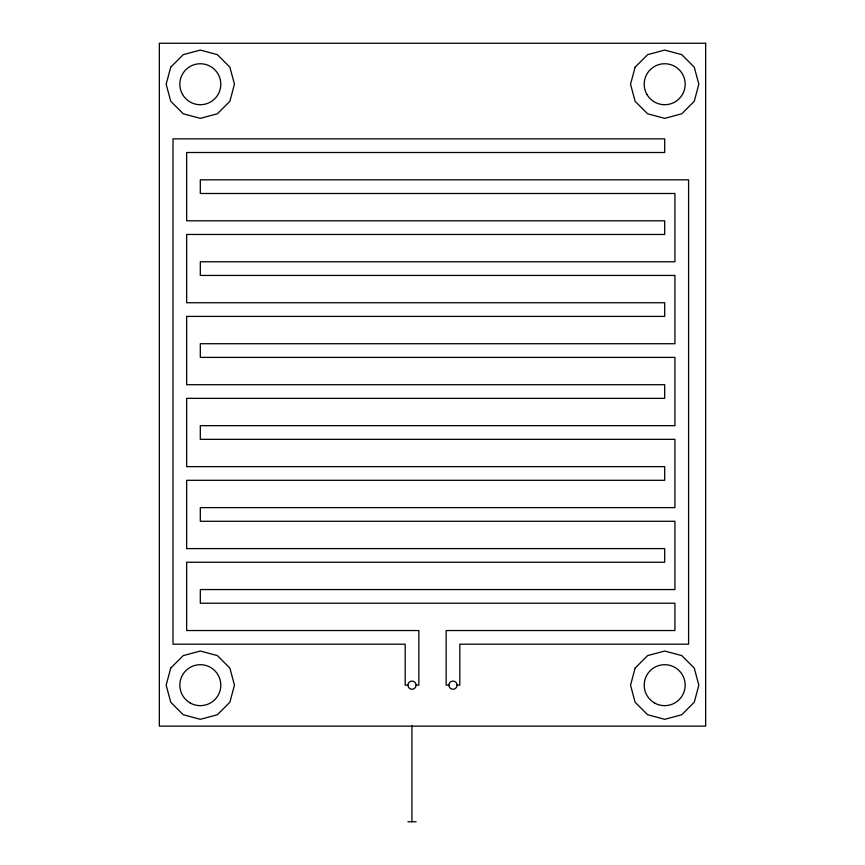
<?xml version="1.0" encoding="UTF-8"?>
<svg xmlns="http://www.w3.org/2000/svg" width="865" height="865" viewBox="0 0 865 865"><rect width="100%" height="100%" fill="white"/><g stroke="black" fill="none" stroke-linecap="round" stroke-linejoin="round"><path stroke-width="1.3" d="M407.912 685.166L405.188 685.166L405.188 644.198L173 644.198L173 138.854L664.688 138.854L664.688 152.51L186.656 152.51L186.656 220.802L664.688 220.802L664.688 234.458L186.656 234.458L186.656 302.75L664.688 302.75L664.688 316.406L186.656 316.406L186.656 384.698L664.688 384.698L664.688 398.354L186.656 398.354L186.656 466.646L664.688 466.646L664.688 480.302L186.656 480.302L186.656 548.594L664.688 548.594L664.688 562.25L186.656 562.25L186.656 630.542L418.844 630.542L418.844 685.166L416.108 685.166A4.098 4.098 0 0 1 409.967 688.724A4.098 4.098 0 0 1 409.967 681.62A4.098 4.098 0 0 1 416.108 685.166M448.892 685.166L446.156 685.166L446.156 630.542L674.927 630.542L674.927 603.219L200.312 603.219L200.312 589.562L674.927 589.562L674.927 521.281L200.312 521.281L200.312 507.614L674.927 507.614L674.927 439.334L200.312 439.334L200.312 425.667L674.927 425.667L674.927 357.386L200.312 357.386L200.312 343.719L674.927 343.719L674.927 275.438L200.312 275.438L200.312 261.781L674.927 261.781L674.927 193.49L200.312 193.49L200.312 179.833L688.583 179.833L688.583 644.198L459.812 644.198L459.812 685.166L457.088 685.166A4.098 4.098 0 0 1 450.935 688.724A4.098 4.098 0 0 1 450.935 681.62A4.098 4.098 0 0 1 457.088 685.166M407.912 821.75L416.108 821.75M411.924 725.843L411.924 821.75M170.74 67.156L166.167 84.219L170.74 101.292L183.239 113.791L200.312 118.364L217.385 113.791L229.885 101.292L234.458 84.219L229.885 67.156L217.385 54.657L200.312 50.084L183.239 54.657L170.74 67.156M170.74 668.094L166.167 685.166L170.74 702.239L183.239 714.739L200.312 719.312L217.385 714.739L229.885 702.239L234.458 685.166L229.885 668.094L217.385 655.605L200.312 651.031L183.239 655.605L170.74 668.094M635.115 67.156L630.542 84.219L635.115 101.292L647.615 113.791L664.688 118.364L681.761 113.791L694.26 101.292L698.834 84.219L694.26 67.156L681.761 54.657L664.688 50.084L647.615 54.657L635.115 67.156M635.115 668.094L630.542 685.166L635.115 702.239L647.615 714.739L664.688 719.312L681.761 714.739L694.26 702.239L698.834 685.166L694.26 668.094L681.761 655.605L664.688 651.031L647.615 655.605L635.115 668.094M705.656 43.25L159.344 43.25L159.344 726.146L705.656 726.146L705.656 43.25M646.944 94.469A20.49 20.49 0 0 0 682.431 94.469A20.49 20.49 0 0 0 664.688 63.74A20.49 20.49 0 0 0 646.944 94.469M190.073 702.91A20.49 20.49 0 0 0 220.802 685.166A20.49 20.49 0 0 0 190.073 667.434A20.49 20.49 0 0 0 190.073 702.91M654.437 702.91A20.49 20.49 0 0 0 685.166 685.166A20.49 20.49 0 0 0 654.437 667.434A20.49 20.49 0 0 0 654.437 702.91M182.569 94.469A20.49 20.49 0 0 0 218.056 94.469A20.49 20.49 0 0 0 200.312 63.74A20.49 20.49 0 0 0 182.569 94.469"/></g></svg>
